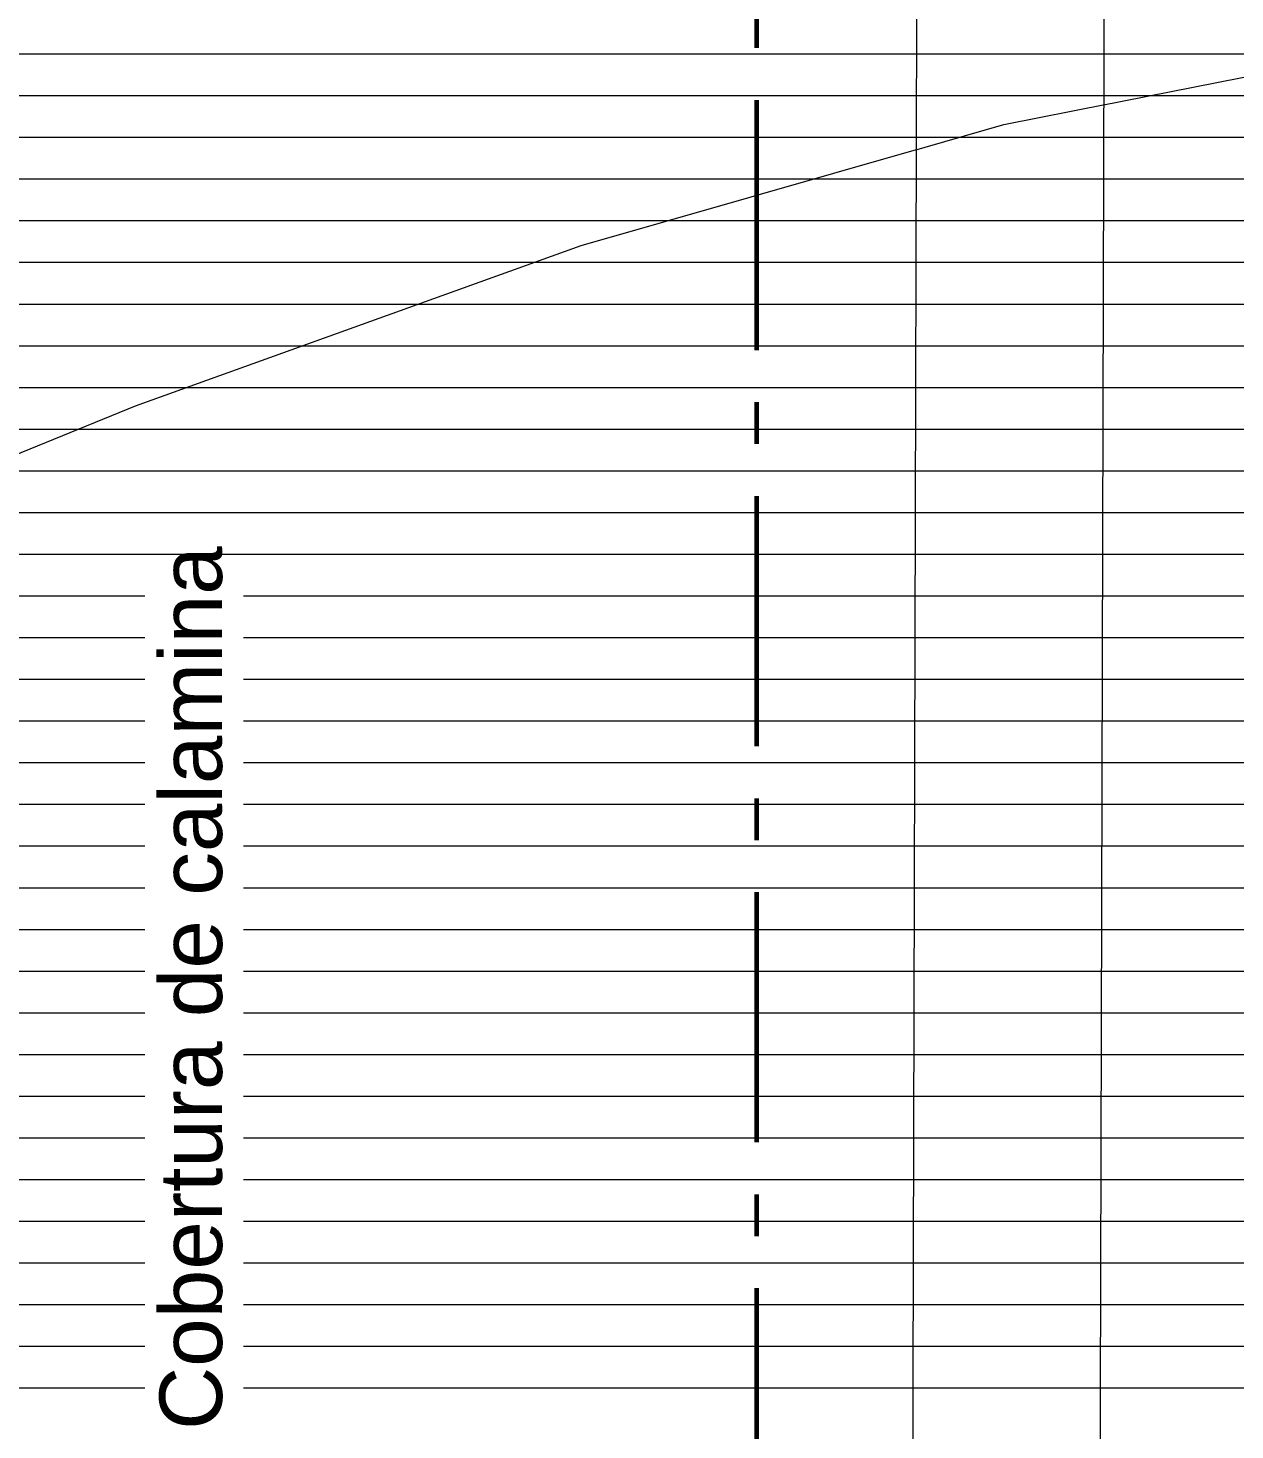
# Model space of a CAD drawing. Header units: metres. Extents: x 48 to 635, y -15 to 39.
# Drawn here: x 62.597 to 65.493, y 10.555 to 13.918 of the extents above; entities that cross this region are included whole.
import ezdxf

# ---------------------------------------------------------------- set-up
doc = ezdxf.new("R2010")
doc.units = ezdxf.units.M
doc.header["$MEASUREMENT"] = 0
doc.linetypes.add('Linea punta', pattern=[0.85, 0.6, -0.125, 0, -0.125])
doc.linetypes.add('Wipeout_Contour', pattern=[1, 0, -1])
for name, color, linetype in [('Annotation - Label', 7, 'Continuous'), ('Interior - Furniture', 7, 'Continuous'), ('Marker - Section', 7, 'Continuous'), ('Shell - Roof', 7, 'Continuous'), ('Structural - Bearing', 7, 'Continuous')]:
    doc.layers.add(name, color=color, linetype=linetype)
doc.styles.add('GENERATED_STYLE_1', font='')
doc.styles.get('GENERATED_STYLE_1').set_extended_font_data('Arial')

# ---------------------------------------------------------------- blocks, each defined once
blk = doc.blocks.new('*X19')
at = {"layer": 'Shell - Roof', "color": 23, "linetype": 'Continuous', "lineweight": 13, "true_color": 0xbf8080}
for p, q in [((62.7844, 13.8551), (62.5382, 13.8551)), ((62.7844, 13.8551), (62.5382, 13.8551)), ((63.0306, 13.8551), (62.7844, 13.8551)), ((63.0306, 13.8551), (62.7844, 13.8551)), ((63.2768, 13.8551), (63.0306, 13.8551)), ((63.2768, 13.8551), (63.0306, 13.8551)), ((63.523, 13.8551), (63.2768, 13.8551)), ((63.523, 13.8551), (63.2768, 13.8551)), ((63.7692, 13.8551), (63.523, 13.8551)), ((63.7692, 13.8551), (63.523, 13.8551)), ((64.0154, 13.8551), (63.7692, 13.8551)), ((64.0154, 13.8551), (63.7692, 13.8551)), ((64.2616, 13.8551), (64.0154, 13.8551)), ((64.2616, 13.8551), (64.0154, 13.8551)), ((64.5078, 13.8551), (64.2616, 13.8551)), ((64.5078, 13.8551), (64.2616, 13.8551)), ((64.754, 13.8551), (64.5078, 13.8551)), ((64.754, 13.8551), (64.5078, 13.8551)), ((65.0002, 13.8551), (64.754, 13.8551)), ((65.0002, 13.8551), (64.754, 13.8551)), ((65.2464, 13.8551), (65.0002, 13.8551)), ((65.2464, 13.8551), (65.0002, 13.8551)), ((65.4926, 13.8551), (65.2464, 13.8551)), ((65.4926, 13.8551), (65.2464, 13.8551)), ((65.7388, 13.8551), (65.4926, 13.8551)), ((65.7388, 13.8551), (65.4926, 13.8551)), ((62.7844, 13.7551), (62.5382, 13.7551)), ((62.7844, 13.7551), (62.5382, 13.7551)), ((63.0306, 13.7551), (62.7844, 13.7551)), ((63.0306, 13.7551), (62.7844, 13.7551)), ((63.2768, 13.7551), (63.0306, 13.7551)), ((63.2768, 13.7551), (63.0306, 13.7551)), ((63.523, 13.7551), (63.2768, 13.7551)), ((63.523, 13.7551), (63.2768, 13.7551)), ((63.7692, 13.7551), (63.523, 13.7551)), ((63.7692, 13.7551), (63.523, 13.7551)), ((64.0154, 13.7551), (63.7692, 13.7551)), ((64.0154, 13.7551), (63.7692, 13.7551)), ((64.2616, 13.7551), (64.0154, 13.7551)), ((64.2616, 13.7551), (64.0154, 13.7551)), ((64.5078, 13.7551), (64.2616, 13.7551)), ((64.5078, 13.7551), (64.2616, 13.7551)), ((64.754, 13.7551), (64.5078, 13.7551)), ((64.754, 13.7551), (64.5078, 13.7551)), ((65.0002, 13.7551), (64.754, 13.7551)), ((65.0002, 13.7551), (64.754, 13.7551)), ((65.2464, 13.7551), (65.0002, 13.7551)), ((65.2464, 13.7551), (65.0002, 13.7551)), ((65.4926, 13.7551), (65.2464, 13.7551)), ((65.4926, 13.7551), (65.2464, 13.7551)), ((65.7388, 13.7551), (65.4926, 13.7551)), ((65.7388, 13.7551), (65.4926, 13.7551)), ((62.7844, 13.6551), (62.5382, 13.6551)), ((62.7844, 13.6551), (62.5382, 13.6551)), ((63.0306, 13.6551), (62.7844, 13.6551)), ((63.0306, 13.6551), (62.7844, 13.6551)), ((63.2768, 13.6551), (63.0306, 13.6551)), ((63.2768, 13.6551), (63.0306, 13.6551)), ((63.523, 13.6551), (63.2768, 13.6551)), ((63.523, 13.6551), (63.2768, 13.6551)), ((63.7692, 13.6551), (63.523, 13.6551)), ((63.7692, 13.6551), (63.523, 13.6551)), ((64.0154, 13.6551), (63.7692, 13.6551)), ((64.0154, 13.6551), (63.7692, 13.6551)), ((64.2616, 13.6551), (64.0154, 13.6551)), ((64.2616, 13.6551), (64.0154, 13.6551)), ((64.5078, 13.6551), (64.2616, 13.6551)), ((64.5078, 13.6551), (64.2616, 13.6551)), ((64.754, 13.6551), (64.5078, 13.6551)), ((64.754, 13.6551), (64.5078, 13.6551)), ((65.0002, 13.6551), (64.754, 13.6551)), ((65.0002, 13.6551), (64.754, 13.6551)), ((65.2464, 13.6551), (65.0002, 13.6551)), ((65.2464, 13.6551), (65.0002, 13.6551)), ((65.4926, 13.6551), (65.2464, 13.6551)), ((65.4926, 13.6551), (65.2464, 13.6551)), ((65.7388, 13.6551), (65.4926, 13.6551)), ((65.7388, 13.6551), (65.4926, 13.6551)), ((62.7844, 13.5551), (62.5382, 13.5551)), ((62.7844, 13.5551), (62.5382, 13.5551)), ((63.0306, 13.5551), (62.7844, 13.5551)), ((63.0306, 13.5551), (62.7844, 13.5551)), ((63.2768, 13.5551), (63.0306, 13.5551)), ((63.2768, 13.5551), (63.0306, 13.5551)), ((63.523, 13.5551), (63.2768, 13.5551)), ((63.523, 13.5551), (63.2768, 13.5551)), ((63.7692, 13.5551), (63.523, 13.5551)), ((63.7692, 13.5551), (63.523, 13.5551)), ((64.0154, 13.5551), (63.7692, 13.5551)), ((64.0154, 13.5551), (63.7692, 13.5551)), ((64.2616, 13.5551), (64.0154, 13.5551)), ((64.2616, 13.5551), (64.0154, 13.5551)), ((64.5078, 13.5551), (64.2616, 13.5551)), ((64.5078, 13.5551), (64.2616, 13.5551)), ((64.754, 13.5551), (64.5078, 13.5551)), ((64.754, 13.5551), (64.5078, 13.5551)), ((65.0002, 13.5551), (64.754, 13.5551)), ((65.0002, 13.5551), (64.754, 13.5551)), ((65.2464, 13.5551), (65.0002, 13.5551)), ((65.2464, 13.5551), (65.0002, 13.5551)), ((65.4926, 13.5551), (65.2464, 13.5551)), ((65.4926, 13.5551), (65.2464, 13.5551)), ((65.7388, 13.5551), (65.4926, 13.5551)), ((65.7388, 13.5551), (65.4926, 13.5551)), ((62.7844, 13.4551), (62.5382, 13.4551)), ((62.7844, 13.4551), (62.5382, 13.4551)), ((63.0306, 13.4551), (62.7844, 13.4551)), ((63.0306, 13.4551), (62.7844, 13.4551)), ((63.2768, 13.4551), (63.0306, 13.4551)), ((63.2768, 13.4551), (63.0306, 13.4551)), ((63.523, 13.4551), (63.2768, 13.4551)), ((63.523, 13.4551), (63.2768, 13.4551)), ((63.7692, 13.4551), (63.523, 13.4551)), ((63.7692, 13.4551), (63.523, 13.4551)), ((64.0154, 13.4551), (63.7692, 13.4551)), ((64.0154, 13.4551), (63.7692, 13.4551)), ((64.2616, 13.4551), (64.0154, 13.4551)), ((64.2616, 13.4551), (64.0154, 13.4551)), ((64.5078, 13.4551), (64.2616, 13.4551)), ((64.5078, 13.4551), (64.2616, 13.4551)), ((64.754, 13.4551), (64.5078, 13.4551)), ((64.754, 13.4551), (64.5078, 13.4551)), ((65.0002, 13.4551), (64.754, 13.4551)), ((65.0002, 13.4551), (64.754, 13.4551)), ((65.2464, 13.4551), (65.0002, 13.4551)), ((65.2464, 13.4551), (65.0002, 13.4551)), ((65.4926, 13.4551), (65.2464, 13.4551)), ((65.4926, 13.4551), (65.2464, 13.4551)), ((65.7388, 13.4551), (65.4926, 13.4551)), ((65.7388, 13.4551), (65.4926, 13.4551)), ((62.7844, 13.3551), (62.5382, 13.3551)), ((62.7844, 13.3551), (62.5382, 13.3551)), ((63.0306, 13.3551), (62.7844, 13.3551)), ((63.0306, 13.3551), (62.7844, 13.3551)), ((63.2768, 13.3551), (63.0306, 13.3551)), ((63.2768, 13.3551), (63.0306, 13.3551)), ((63.523, 13.3551), (63.2768, 13.3551)), ((63.523, 13.3551), (63.2768, 13.3551)), ((63.7692, 13.3551), (63.523, 13.3551)), ((63.7692, 13.3551), (63.523, 13.3551)), ((64.0154, 13.3551), (63.7692, 13.3551)), ((64.0154, 13.3551), (63.7692, 13.3551)), ((64.2616, 13.3551), (64.0154, 13.3551)), ((64.2616, 13.3551), (64.0154, 13.3551)), ((64.5078, 13.3551), (64.2616, 13.3551)), ((64.5078, 13.3551), (64.2616, 13.3551)), ((64.754, 13.3551), (64.5078, 13.3551)), ((64.754, 13.3551), (64.5078, 13.3551)), ((65.0002, 13.3551), (64.754, 13.3551)), ((65.0002, 13.3551), (64.754, 13.3551)), ((65.2464, 13.3551), (65.0002, 13.3551)), ((65.2464, 13.3551), (65.0002, 13.3551)), ((65.4926, 13.3551), (65.2464, 13.3551)), ((65.4926, 13.3551), (65.2464, 13.3551)), ((65.7388, 13.3551), (65.4926, 13.3551)), ((65.7388, 13.3551), (65.4926, 13.3551)), ((62.7844, 13.2551), (62.5382, 13.2551)), ((62.7844, 13.2551), (62.5382, 13.2551)), ((63.0306, 13.2551), (62.7844, 13.2551)), ((63.0306, 13.2551), (62.7844, 13.2551)), ((63.2768, 13.2551), (63.0306, 13.2551)), ((63.2768, 13.2551), (63.0306, 13.2551)), ((63.523, 13.2551), (63.2768, 13.2551)), ((63.523, 13.2551), (63.2768, 13.2551)), ((63.7692, 13.2551), (63.523, 13.2551)), ((63.7692, 13.2551), (63.523, 13.2551)), ((64.0154, 13.2551), (63.7692, 13.2551)), ((64.0154, 13.2551), (63.7692, 13.2551)), ((64.2616, 13.2551), (64.0154, 13.2551)), ((64.2616, 13.2551), (64.0154, 13.2551)), ((64.5078, 13.2551), (64.2616, 13.2551)), ((64.5078, 13.2551), (64.2616, 13.2551)), ((64.754, 13.2551), (64.5078, 13.2551)), ((64.754, 13.2551), (64.5078, 13.2551)), ((65.0002, 13.2551), (64.754, 13.2551)), ((65.0002, 13.2551), (64.754, 13.2551)), ((65.2464, 13.2551), (65.0002, 13.2551)), ((65.2464, 13.2551), (65.0002, 13.2551)), ((65.4926, 13.2551), (65.2464, 13.2551)), ((65.4926, 13.2551), (65.2464, 13.2551)), ((65.7388, 13.2551), (65.4926, 13.2551)), ((65.7388, 13.2551), (65.4926, 13.2551)), ((62.7844, 13.1551), (62.5382, 13.1551)), ((62.7844, 13.1551), (62.5382, 13.1551)), ((63.0306, 13.1551), (62.7844, 13.1551)), ((63.0306, 13.1551), (62.7844, 13.1551)), ((63.2768, 13.1551), (63.0306, 13.1551)), ((63.2768, 13.1551), (63.0306, 13.1551)), ((63.523, 13.1551), (63.2768, 13.1551)), ((63.523, 13.1551), (63.2768, 13.1551)), ((63.7692, 13.1551), (63.523, 13.1551)), ((63.7692, 13.1551), (63.523, 13.1551)), ((64.0154, 13.1551), (63.7692, 13.1551)), ((64.0154, 13.1551), (63.7692, 13.1551)), ((64.2616, 13.1551), (64.0154, 13.1551)), ((64.2616, 13.1551), (64.0154, 13.1551)), ((64.5078, 13.1551), (64.2616, 13.1551)), ((64.5078, 13.1551), (64.2616, 13.1551)), ((64.754, 13.1551), (64.5078, 13.1551)), ((64.754, 13.1551), (64.5078, 13.1551)), ((65.0002, 13.1551), (64.754, 13.1551)), ((65.0002, 13.1551), (64.754, 13.1551)), ((65.2464, 13.1551), (65.0002, 13.1551)), ((65.2464, 13.1551), (65.0002, 13.1551)), ((65.4926, 13.1551), (65.2464, 13.1551)), ((65.4926, 13.1551), (65.2464, 13.1551)), ((65.7388, 13.1551), (65.4926, 13.1551)), ((65.7388, 13.1551), (65.4926, 13.1551)), ((62.7844, 13.0551), (62.5382, 13.0551)), ((62.7844, 13.0551), (62.5382, 13.0551)), ((63.0306, 13.0551), (62.7844, 13.0551)), ((63.0306, 13.0551), (62.7844, 13.0551)), ((63.2768, 13.0551), (63.0306, 13.0551)), ((63.2768, 13.0551), (63.0306, 13.0551)), ((63.523, 13.0551), (63.2768, 13.0551)), ((63.523, 13.0551), (63.2768, 13.0551)), ((63.7692, 13.0551), (63.523, 13.0551)), ((63.7692, 13.0551), (63.523, 13.0551)), ((64.0154, 13.0551), (63.7692, 13.0551)), ((64.0154, 13.0551), (63.7692, 13.0551)), ((64.2616, 13.0551), (64.0154, 13.0551)), ((64.2616, 13.0551), (64.0154, 13.0551)), ((64.5078, 13.0551), (64.2616, 13.0551)), ((64.5078, 13.0551), (64.2616, 13.0551)), ((64.754, 13.0551), (64.5078, 13.0551)), ((64.754, 13.0551), (64.5078, 13.0551)), ((65.0002, 13.0551), (64.754, 13.0551)), ((65.0002, 13.0551), (64.754, 13.0551)), ((65.2464, 13.0551), (65.0002, 13.0551)), ((65.2464, 13.0551), (65.0002, 13.0551)), ((65.4926, 13.0551), (65.2464, 13.0551)), ((65.4926, 13.0551), (65.2464, 13.0551)), ((65.7388, 13.0551), (65.4926, 13.0551)), ((65.7388, 13.0551), (65.4926, 13.0551)), ((62.7844, 12.9551), (62.5382, 12.9551)), ((62.7844, 12.9551), (62.5382, 12.9551)), ((63.0306, 12.9551), (62.7844, 12.9551)), ((63.0306, 12.9551), (62.7844, 12.9551)), ((63.2768, 12.9551), (63.0306, 12.9551)), ((63.2768, 12.9551), (63.0306, 12.9551)), ((63.523, 12.9551), (63.2768, 12.9551)), ((63.523, 12.9551), (63.2768, 12.9551)), ((63.7692, 12.9551), (63.523, 12.9551)), ((63.7692, 12.9551), (63.523, 12.9551)), ((64.0154, 12.9551), (63.7692, 12.9551)), ((64.0154, 12.9551), (63.7692, 12.9551)), ((64.2616, 12.9551), (64.0154, 12.9551)), ((64.2616, 12.9551), (64.0154, 12.9551)), ((64.5078, 12.9551), (64.2616, 12.9551)), ((64.5078, 12.9551), (64.2616, 12.9551)), ((64.754, 12.9551), (64.5078, 12.9551)), ((64.754, 12.9551), (64.5078, 12.9551)), ((65.0002, 12.9551), (64.754, 12.9551)), ((65.0002, 12.9551), (64.754, 12.9551)), ((65.2464, 12.9551), (65.0002, 12.9551)), ((65.2464, 12.9551), (65.0002, 12.9551)), ((65.4926, 12.9551), (65.2464, 12.9551)), ((65.4926, 12.9551), (65.2464, 12.9551)), ((65.7388, 12.9551), (65.4926, 12.9551)), ((65.7388, 12.9551), (65.4926, 12.9551)), ((62.7844, 12.8551), (62.5382, 12.8551)), ((62.7844, 12.8551), (62.5382, 12.8551)), ((63.0306, 12.8551), (62.7844, 12.8551)), ((63.0306, 12.8551), (62.7844, 12.8551)), ((63.2768, 12.8551), (63.0306, 12.8551)), ((63.2768, 12.8551), (63.0306, 12.8551)), ((63.523, 12.8551), (63.2768, 12.8551)), ((63.523, 12.8551), (63.2768, 12.8551)), ((63.7692, 12.8551), (63.523, 12.8551)), ((63.7692, 12.8551), (63.523, 12.8551)), ((64.0154, 12.8551), (63.7692, 12.8551)), ((64.0154, 12.8551), (63.7692, 12.8551)), ((64.2616, 12.8551), (64.0154, 12.8551)), ((64.2616, 12.8551), (64.0154, 12.8551)), ((64.5078, 12.8551), (64.2616, 12.8551)), ((64.5078, 12.8551), (64.2616, 12.8551)), ((64.754, 12.8551), (64.5078, 12.8551)), ((64.754, 12.8551), (64.5078, 12.8551)), ((65.0002, 12.8551), (64.754, 12.8551)), ((65.0002, 12.8551), (64.754, 12.8551)), ((65.2464, 12.8551), (65.0002, 12.8551)), ((65.2464, 12.8551), (65.0002, 12.8551)), ((65.4926, 12.8551), (65.2464, 12.8551)), ((65.4926, 12.8551), (65.2464, 12.8551)), ((65.7388, 12.8551), (65.4926, 12.8551)), ((65.7388, 12.8551), (65.4926, 12.8551)), ((62.7844, 12.7551), (62.5382, 12.7551)), ((62.7844, 12.7551), (62.5382, 12.7551)), ((63.0306, 12.7551), (62.7844, 12.7551)), ((63.0306, 12.7551), (62.7844, 12.7551)), ((63.2768, 12.7551), (63.0306, 12.7551)), ((63.2768, 12.7551), (63.0306, 12.7551)), ((63.523, 12.7551), (63.2768, 12.7551)), ((63.523, 12.7551), (63.2768, 12.7551)), ((63.7692, 12.7551), (63.523, 12.7551)), ((63.7692, 12.7551), (63.523, 12.7551)), ((64.0154, 12.7551), (63.7692, 12.7551)), ((64.0154, 12.7551), (63.7692, 12.7551)), ((64.2616, 12.7551), (64.0154, 12.7551)), ((64.2616, 12.7551), (64.0154, 12.7551)), ((64.5078, 12.7551), (64.2616, 12.7551)), ((64.5078, 12.7551), (64.2616, 12.7551)), ((64.754, 12.7551), (64.5078, 12.7551)), ((64.754, 12.7551), (64.5078, 12.7551)), ((65.0002, 12.7551), (64.754, 12.7551)), ((65.0002, 12.7551), (64.754, 12.7551)), ((65.2464, 12.7551), (65.0002, 12.7551)), ((65.2464, 12.7551), (65.0002, 12.7551)), ((65.4926, 12.7551), (65.2464, 12.7551)), ((65.4926, 12.7551), (65.2464, 12.7551)), ((65.7388, 12.7551), (65.4926, 12.7551)), ((65.7388, 12.7551), (65.4926, 12.7551)), ((62.7844, 12.6551), (62.5382, 12.6551)), ((62.7844, 12.6551), (62.5382, 12.6551)), ((63.0306, 12.6551), (62.7844, 12.6551)), ((63.0306, 12.6551), (62.7844, 12.6551)), ((63.2768, 12.6551), (63.0306, 12.6551)), ((63.2768, 12.6551), (63.0306, 12.6551)), ((63.523, 12.6551), (63.2768, 12.6551)), ((63.523, 12.6551), (63.2768, 12.6551)), ((63.7692, 12.6551), (63.523, 12.6551)), ((63.7692, 12.6551), (63.523, 12.6551)), ((64.0154, 12.6551), (63.7692, 12.6551)), ((64.0154, 12.6551), (63.7692, 12.6551)), ((64.2616, 12.6551), (64.0154, 12.6551)), ((64.2616, 12.6551), (64.0154, 12.6551)), ((64.5078, 12.6551), (64.2616, 12.6551)), ((64.5078, 12.6551), (64.2616, 12.6551)), ((64.754, 12.6551), (64.5078, 12.6551)), ((64.754, 12.6551), (64.5078, 12.6551)), ((65.0002, 12.6551), (64.754, 12.6551)), ((65.0002, 12.6551), (64.754, 12.6551)), ((65.2464, 12.6551), (65.0002, 12.6551)), ((65.2464, 12.6551), (65.0002, 12.6551)), ((65.4926, 12.6551), (65.2464, 12.6551)), ((65.4926, 12.6551), (65.2464, 12.6551)), ((65.7388, 12.6551), (65.4926, 12.6551)), ((65.7388, 12.6551), (65.4926, 12.6551)), ((62.7844, 12.5551), (62.5382, 12.5551)), ((62.7844, 12.5551), (62.5382, 12.5551)), ((63.0306, 12.5551), (62.7844, 12.5551)), ((63.0306, 12.5551), (62.7844, 12.5551)), ((63.2768, 12.5551), (63.0306, 12.5551)), ((63.2768, 12.5551), (63.0306, 12.5551)), ((63.523, 12.5551), (63.2768, 12.5551)), ((63.523, 12.5551), (63.2768, 12.5551)), ((63.7692, 12.5551), (63.523, 12.5551)), ((63.7692, 12.5551), (63.523, 12.5551)), ((64.0154, 12.5551), (63.7692, 12.5551)), ((64.0154, 12.5551), (63.7692, 12.5551)), ((64.2616, 12.5551), (64.0154, 12.5551)), ((64.2616, 12.5551), (64.0154, 12.5551)), ((64.5078, 12.5551), (64.2616, 12.5551)), ((64.5078, 12.5551), (64.2616, 12.5551)), ((64.754, 12.5551), (64.5078, 12.5551)), ((64.754, 12.5551), (64.5078, 12.5551)), ((65.0002, 12.5551), (64.754, 12.5551)), ((65.0002, 12.5551), (64.754, 12.5551)), ((65.2464, 12.5551), (65.0002, 12.5551)), ((65.2464, 12.5551), (65.0002, 12.5551)), ((65.4926, 12.5551), (65.2464, 12.5551)), ((65.4926, 12.5551), (65.2464, 12.5551)), ((65.7388, 12.5551), (65.4926, 12.5551)), ((65.7388, 12.5551), (65.4926, 12.5551)), ((62.7844, 12.4551), (62.5382, 12.4551)), ((62.7844, 12.4551), (62.5382, 12.4551)), ((63.0306, 12.4551), (62.7844, 12.4551)), ((63.0306, 12.4551), (62.7844, 12.4551)), ((63.2768, 12.4551), (63.0306, 12.4551)), ((63.2768, 12.4551), (63.0306, 12.4551)), ((63.523, 12.4551), (63.2768, 12.4551)), ((63.523, 12.4551), (63.2768, 12.4551)), ((63.7692, 12.4551), (63.523, 12.4551)), ((63.7692, 12.4551), (63.523, 12.4551)), ((64.0154, 12.4551), (63.7692, 12.4551)), ((64.0154, 12.4551), (63.7692, 12.4551)), ((64.2616, 12.4551), (64.0154, 12.4551)), ((64.2616, 12.4551), (64.0154, 12.4551)), ((64.5078, 12.4551), (64.2616, 12.4551)), ((64.5078, 12.4551), (64.2616, 12.4551)), ((64.754, 12.4551), (64.5078, 12.4551)), ((64.754, 12.4551), (64.5078, 12.4551)), ((65.0002, 12.4551), (64.754, 12.4551)), ((65.0002, 12.4551), (64.754, 12.4551)), ((65.2464, 12.4551), (65.0002, 12.4551)), ((65.2464, 12.4551), (65.0002, 12.4551)), ((65.4926, 12.4551), (65.2464, 12.4551)), ((65.4926, 12.4551), (65.2464, 12.4551)), ((65.7388, 12.4551), (65.4926, 12.4551)), ((65.7388, 12.4551), (65.4926, 12.4551)), ((62.7844, 12.3551), (62.5382, 12.3551)), ((62.7844, 12.3551), (62.5382, 12.3551)), ((63.0306, 12.3551), (62.7844, 12.3551)), ((63.0306, 12.3551), (62.7844, 12.3551)), ((63.2768, 12.3551), (63.0306, 12.3551)), ((63.2768, 12.3551), (63.0306, 12.3551)), ((63.523, 12.3551), (63.2768, 12.3551)), ((63.523, 12.3551), (63.2768, 12.3551)), ((63.7692, 12.3551), (63.523, 12.3551)), ((63.7692, 12.3551), (63.523, 12.3551)), ((64.0154, 12.3551), (63.7692, 12.3551)), ((64.0154, 12.3551), (63.7692, 12.3551)), ((64.2616, 12.3551), (64.0154, 12.3551)), ((64.2616, 12.3551), (64.0154, 12.3551)), ((64.5078, 12.3551), (64.2616, 12.3551)), ((64.5078, 12.3551), (64.2616, 12.3551)), ((64.754, 12.3551), (64.5078, 12.3551)), ((64.754, 12.3551), (64.5078, 12.3551)), ((65.0002, 12.3551), (64.754, 12.3551)), ((65.0002, 12.3551), (64.754, 12.3551)), ((65.2464, 12.3551), (65.0002, 12.3551)), ((65.2464, 12.3551), (65.0002, 12.3551)), ((65.4926, 12.3551), (65.2464, 12.3551)), ((65.4926, 12.3551), (65.2464, 12.3551)), ((65.7388, 12.3551), (65.4926, 12.3551)), ((65.7388, 12.3551), (65.4926, 12.3551)), ((62.7844, 12.2551), (62.5382, 12.2551)), ((62.7844, 12.2551), (62.5382, 12.2551)), ((63.0306, 12.2551), (62.7844, 12.2551)), ((63.0306, 12.2551), (62.7844, 12.2551)), ((63.2768, 12.2551), (63.0306, 12.2551)), ((63.2768, 12.2551), (63.0306, 12.2551)), ((63.523, 12.2551), (63.2768, 12.2551)), ((63.523, 12.2551), (63.2768, 12.2551)), ((63.7692, 12.2551), (63.523, 12.2551)), ((63.7692, 12.2551), (63.523, 12.2551)), ((64.0154, 12.2551), (63.7692, 12.2551)), ((64.0154, 12.2551), (63.7692, 12.2551)), ((64.2616, 12.2551), (64.0154, 12.2551)), ((64.2616, 12.2551), (64.0154, 12.2551)), ((64.5078, 12.2551), (64.2616, 12.2551)), ((64.5078, 12.2551), (64.2616, 12.2551)), ((64.754, 12.2551), (64.5078, 12.2551)), ((64.754, 12.2551), (64.5078, 12.2551)), ((65.0002, 12.2551), (64.754, 12.2551)), ((65.0002, 12.2551), (64.754, 12.2551)), ((65.2464, 12.2551), (65.0002, 12.2551)), ((65.2464, 12.2551), (65.0002, 12.2551)), ((65.4926, 12.2551), (65.2464, 12.2551)), ((65.4926, 12.2551), (65.2464, 12.2551)), ((65.7388, 12.2551), (65.4926, 12.2551)), ((65.7388, 12.2551), (65.4926, 12.2551)), ((62.7844, 12.1551), (62.5382, 12.1551)), ((62.7844, 12.1551), (62.5382, 12.1551)), ((63.0306, 12.1551), (62.7844, 12.1551)), ((63.0306, 12.1551), (62.7844, 12.1551)), ((63.2768, 12.1551), (63.0306, 12.1551)), ((63.2768, 12.1551), (63.0306, 12.1551)), ((63.523, 12.1551), (63.2768, 12.1551)), ((63.523, 12.1551), (63.2768, 12.1551)), ((63.7692, 12.1551), (63.523, 12.1551)), ((63.7692, 12.1551), (63.523, 12.1551)), ((64.0154, 12.1551), (63.7692, 12.1551)), ((64.0154, 12.1551), (63.7692, 12.1551)), ((64.2616, 12.1551), (64.0154, 12.1551)), ((64.2616, 12.1551), (64.0154, 12.1551)), ((64.5078, 12.1551), (64.2616, 12.1551)), ((64.5078, 12.1551), (64.2616, 12.1551)), ((64.754, 12.1551), (64.5078, 12.1551)), ((64.754, 12.1551), (64.5078, 12.1551)), ((65.0002, 12.1551), (64.754, 12.1551)), ((65.0002, 12.1551), (64.754, 12.1551)), ((65.2464, 12.1551), (65.0002, 12.1551)), ((65.2464, 12.1551), (65.0002, 12.1551)), ((65.4926, 12.1551), (65.2464, 12.1551)), ((65.4926, 12.1551), (65.2464, 12.1551)), ((65.7388, 12.1551), (65.4926, 12.1551)), ((65.7388, 12.1551), (65.4926, 12.1551)), ((62.7844, 12.0551), (62.5382, 12.0551)), ((62.7844, 12.0551), (62.5382, 12.0551)), ((63.0306, 12.0551), (62.7844, 12.0551)), ((63.0306, 12.0551), (62.7844, 12.0551)), ((63.2768, 12.0551), (63.0306, 12.0551)), ((63.2768, 12.0551), (63.0306, 12.0551)), ((63.523, 12.0551), (63.2768, 12.0551)), ((63.523, 12.0551), (63.2768, 12.0551)), ((63.7692, 12.0551), (63.523, 12.0551)), ((63.7692, 12.0551), (63.523, 12.0551)), ((64.0154, 12.0551), (63.7692, 12.0551)), ((64.0154, 12.0551), (63.7692, 12.0551)), ((64.2616, 12.0551), (64.0154, 12.0551)), ((64.2616, 12.0551), (64.0154, 12.0551)), ((64.5078, 12.0551), (64.2616, 12.0551)), ((64.5078, 12.0551), (64.2616, 12.0551)), ((64.754, 12.0551), (64.5078, 12.0551)), ((64.754, 12.0551), (64.5078, 12.0551)), ((65.0002, 12.0551), (64.754, 12.0551)), ((65.0002, 12.0551), (64.754, 12.0551)), ((65.2464, 12.0551), (65.0002, 12.0551)), ((65.2464, 12.0551), (65.0002, 12.0551)), ((65.4926, 12.0551), (65.2464, 12.0551)), ((65.4926, 12.0551), (65.2464, 12.0551)), ((65.7388, 12.0551), (65.4926, 12.0551)), ((65.7388, 12.0551), (65.4926, 12.0551)), ((62.7844, 11.9551), (62.5382, 11.9551)), ((62.7844, 11.9551), (62.5382, 11.9551)), ((63.0306, 11.9551), (62.7844, 11.9551)), ((63.0306, 11.9551), (62.7844, 11.9551)), ((63.2768, 11.9551), (63.0306, 11.9551)), ((63.2768, 11.9551), (63.0306, 11.9551)), ((63.523, 11.9551), (63.2768, 11.9551)), ((63.523, 11.9551), (63.2768, 11.9551)), ((63.7692, 11.9551), (63.523, 11.9551)), ((63.7692, 11.9551), (63.523, 11.9551)), ((64.0154, 11.9551), (63.7692, 11.9551)), ((64.0154, 11.9551), (63.7692, 11.9551)), ((64.2616, 11.9551), (64.0154, 11.9551)), ((64.2616, 11.9551), (64.0154, 11.9551)), ((64.5078, 11.9551), (64.2616, 11.9551)), ((64.5078, 11.9551), (64.2616, 11.9551)), ((64.754, 11.9551), (64.5078, 11.9551)), ((64.754, 11.9551), (64.5078, 11.9551)), ((65.0002, 11.9551), (64.754, 11.9551)), ((65.0002, 11.9551), (64.754, 11.9551)), ((65.2464, 11.9551), (65.0002, 11.9551)), ((65.2464, 11.9551), (65.0002, 11.9551)), ((65.4926, 11.9551), (65.2464, 11.9551)), ((65.4926, 11.9551), (65.2464, 11.9551)), ((65.7388, 11.9551), (65.4926, 11.9551)), ((65.7388, 11.9551), (65.4926, 11.9551)), ((62.7844, 11.8551), (62.5382, 11.8551)), ((62.7844, 11.8551), (62.5382, 11.8551)), ((63.0306, 11.8551), (62.7844, 11.8551)), ((63.0306, 11.8551), (62.7844, 11.8551)), ((63.2768, 11.8551), (63.0306, 11.8551)), ((63.2768, 11.8551), (63.0306, 11.8551)), ((63.523, 11.8551), (63.2768, 11.8551)), ((63.523, 11.8551), (63.2768, 11.8551)), ((63.7692, 11.8551), (63.523, 11.8551)), ((63.7692, 11.8551), (63.523, 11.8551)), ((64.0154, 11.8551), (63.7692, 11.8551)), ((64.0154, 11.8551), (63.7692, 11.8551)), ((64.2616, 11.8551), (64.0154, 11.8551)), ((64.2616, 11.8551), (64.0154, 11.8551)), ((64.5078, 11.8551), (64.2616, 11.8551)), ((64.5078, 11.8551), (64.2616, 11.8551)), ((64.754, 11.8551), (64.5078, 11.8551)), ((64.754, 11.8551), (64.5078, 11.8551)), ((65.0002, 11.8551), (64.754, 11.8551)), ((65.0002, 11.8551), (64.754, 11.8551)), ((65.2464, 11.8551), (65.0002, 11.8551)), ((65.2464, 11.8551), (65.0002, 11.8551)), ((65.4926, 11.8551), (65.2464, 11.8551)), ((65.4926, 11.8551), (65.2464, 11.8551)), ((65.7388, 11.8551), (65.4926, 11.8551)), ((65.7388, 11.8551), (65.4926, 11.8551)), ((62.7844, 11.7551), (62.5382, 11.7551)), ((62.7844, 11.7551), (62.5382, 11.7551)), ((63.0306, 11.7551), (62.7844, 11.7551)), ((63.0306, 11.7551), (62.7844, 11.7551)), ((63.2768, 11.7551), (63.0306, 11.7551)), ((63.2768, 11.7551), (63.0306, 11.7551)), ((63.523, 11.7551), (63.2768, 11.7551)), ((63.523, 11.7551), (63.2768, 11.7551)), ((63.7692, 11.7551), (63.523, 11.7551)), ((63.7692, 11.7551), (63.523, 11.7551)), ((64.0154, 11.7551), (63.7692, 11.7551)), ((64.0154, 11.7551), (63.7692, 11.7551)), ((64.2616, 11.7551), (64.0154, 11.7551)), ((64.2616, 11.7551), (64.0154, 11.7551)), ((64.5078, 11.7551), (64.2616, 11.7551)), ((64.5078, 11.7551), (64.2616, 11.7551)), ((64.754, 11.7551), (64.5078, 11.7551)), ((64.754, 11.7551), (64.5078, 11.7551)), ((65.0002, 11.7551), (64.754, 11.7551)), ((65.0002, 11.7551), (64.754, 11.7551)), ((65.2464, 11.7551), (65.0002, 11.7551)), ((65.2464, 11.7551), (65.0002, 11.7551)), ((65.4926, 11.7551), (65.2464, 11.7551)), ((65.4926, 11.7551), (65.2464, 11.7551)), ((65.7388, 11.7551), (65.4926, 11.7551)), ((65.7388, 11.7551), (65.4926, 11.7551)), ((62.7844, 11.6551), (62.5382, 11.6551)), ((62.7844, 11.6551), (62.5382, 11.6551)), ((63.0306, 11.6551), (62.7844, 11.6551)), ((63.0306, 11.6551), (62.7844, 11.6551)), ((63.2768, 11.6551), (63.0306, 11.6551)), ((63.2768, 11.6551), (63.0306, 11.6551)), ((63.523, 11.6551), (63.2768, 11.6551)), ((63.523, 11.6551), (63.2768, 11.6551)), ((63.7692, 11.6551), (63.523, 11.6551)), ((63.7692, 11.6551), (63.523, 11.6551)), ((64.0154, 11.6551), (63.7692, 11.6551)), ((64.0154, 11.6551), (63.7692, 11.6551)), ((64.2616, 11.6551), (64.0154, 11.6551)), ((64.2616, 11.6551), (64.0154, 11.6551)), ((64.5078, 11.6551), (64.2616, 11.6551)), ((64.5078, 11.6551), (64.2616, 11.6551)), ((64.754, 11.6551), (64.5078, 11.6551)), ((64.754, 11.6551), (64.5078, 11.6551)), ((65.0002, 11.6551), (64.754, 11.6551)), ((65.0002, 11.6551), (64.754, 11.6551)), ((65.2464, 11.6551), (65.0002, 11.6551)), ((65.2464, 11.6551), (65.0002, 11.6551)), ((65.4926, 11.6551), (65.2464, 11.6551)), ((65.4926, 11.6551), (65.2464, 11.6551)), ((65.7388, 11.6551), (65.4926, 11.6551)), ((65.7388, 11.6551), (65.4926, 11.6551)), ((62.7844, 11.5551), (62.5382, 11.5551)), ((62.7844, 11.5551), (62.5382, 11.5551)), ((63.0306, 11.5551), (62.7844, 11.5551)), ((63.0306, 11.5551), (62.7844, 11.5551)), ((63.2768, 11.5551), (63.0306, 11.5551)), ((63.2768, 11.5551), (63.0306, 11.5551)), ((63.523, 11.5551), (63.2768, 11.5551)), ((63.523, 11.5551), (63.2768, 11.5551)), ((63.7692, 11.5551), (63.523, 11.5551)), ((63.7692, 11.5551), (63.523, 11.5551)), ((64.0154, 11.5551), (63.7692, 11.5551)), ((64.0154, 11.5551), (63.7692, 11.5551)), ((64.2616, 11.5551), (64.0154, 11.5551)), ((64.2616, 11.5551), (64.0154, 11.5551)), ((64.5078, 11.5551), (64.2616, 11.5551)), ((64.5078, 11.5551), (64.2616, 11.5551)), ((64.754, 11.5551), (64.5078, 11.5551)), ((64.754, 11.5551), (64.5078, 11.5551)), ((65.0002, 11.5551), (64.754, 11.5551)), ((65.0002, 11.5551), (64.754, 11.5551)), ((65.2464, 11.5551), (65.0002, 11.5551)), ((65.2464, 11.5551), (65.0002, 11.5551)), ((65.4926, 11.5551), (65.2464, 11.5551)), ((65.4926, 11.5551), (65.2464, 11.5551)), ((65.7388, 11.5551), (65.4926, 11.5551)), ((65.7388, 11.5551), (65.4926, 11.5551)), ((62.7844, 11.4551), (62.5382, 11.4551)), ((62.7844, 11.4551), (62.5382, 11.4551)), ((63.0306, 11.4551), (62.7844, 11.4551)), ((63.0306, 11.4551), (62.7844, 11.4551)), ((63.2768, 11.4551), (63.0306, 11.4551)), ((63.2768, 11.4551), (63.0306, 11.4551)), ((63.523, 11.4551), (63.2768, 11.4551)), ((63.523, 11.4551), (63.2768, 11.4551)), ((63.7692, 11.4551), (63.523, 11.4551)), ((63.7692, 11.4551), (63.523, 11.4551)), ((64.0154, 11.4551), (63.7692, 11.4551)), ((64.0154, 11.4551), (63.7692, 11.4551)), ((64.2616, 11.4551), (64.0154, 11.4551)), ((64.2616, 11.4551), (64.0154, 11.4551)), ((64.5078, 11.4551), (64.2616, 11.4551)), ((64.5078, 11.4551), (64.2616, 11.4551)), ((64.754, 11.4551), (64.5078, 11.4551)), ((64.754, 11.4551), (64.5078, 11.4551)), ((65.0002, 11.4551), (64.754, 11.4551)), ((65.0002, 11.4551), (64.754, 11.4551)), ((65.2464, 11.4551), (65.0002, 11.4551)), ((65.2464, 11.4551), (65.0002, 11.4551)), ((65.4926, 11.4551), (65.2464, 11.4551)), ((65.4926, 11.4551), (65.2464, 11.4551)), ((65.7388, 11.4551), (65.4926, 11.4551)), ((65.7388, 11.4551), (65.4926, 11.4551)), ((62.7844, 11.3551), (62.5382, 11.3551)), ((62.7844, 11.3551), (62.5382, 11.3551)), ((63.0306, 11.3551), (62.7844, 11.3551)), ((63.0306, 11.3551), (62.7844, 11.3551)), ((63.2768, 11.3551), (63.0306, 11.3551)), ((63.2768, 11.3551), (63.0306, 11.3551)), ((63.523, 11.3551), (63.2768, 11.3551)), ((63.523, 11.3551), (63.2768, 11.3551)), ((63.7692, 11.3551), (63.523, 11.3551)), ((63.7692, 11.3551), (63.523, 11.3551)), ((64.0154, 11.3551), (63.7692, 11.3551)), ((64.0154, 11.3551), (63.7692, 11.3551)), ((64.2616, 11.3551), (64.0154, 11.3551)), ((64.2616, 11.3551), (64.0154, 11.3551)), ((64.5078, 11.3551), (64.2616, 11.3551)), ((64.5078, 11.3551), (64.2616, 11.3551)), ((64.754, 11.3551), (64.5078, 11.3551)), ((64.754, 11.3551), (64.5078, 11.3551)), ((65.0002, 11.3551), (64.754, 11.3551)), ((65.0002, 11.3551), (64.754, 11.3551)), ((65.2464, 11.3551), (65.0002, 11.3551)), ((65.2464, 11.3551), (65.0002, 11.3551)), ((65.4926, 11.3551), (65.2464, 11.3551)), ((65.4926, 11.3551), (65.2464, 11.3551)), ((65.7388, 11.3551), (65.4926, 11.3551)), ((65.7388, 11.3551), (65.4926, 11.3551)), ((62.7844, 11.2551), (62.5382, 11.2551)), ((62.7844, 11.2551), (62.5382, 11.2551)), ((63.0306, 11.2551), (62.7844, 11.2551)), ((63.0306, 11.2551), (62.7844, 11.2551)), ((63.2768, 11.2551), (63.0306, 11.2551)), ((63.2768, 11.2551), (63.0306, 11.2551)), ((63.523, 11.2551), (63.2768, 11.2551)), ((63.523, 11.2551), (63.2768, 11.2551)), ((63.7692, 11.2551), (63.523, 11.2551)), ((63.7692, 11.2551), (63.523, 11.2551)), ((64.0154, 11.2551), (63.7692, 11.2551)), ((64.0154, 11.2551), (63.7692, 11.2551)), ((64.2616, 11.2551), (64.0154, 11.2551)), ((64.2616, 11.2551), (64.0154, 11.2551)), ((64.5078, 11.2551), (64.2616, 11.2551)), ((64.5078, 11.2551), (64.2616, 11.2551)), ((64.754, 11.2551), (64.5078, 11.2551)), ((64.754, 11.2551), (64.5078, 11.2551)), ((65.0002, 11.2551), (64.754, 11.2551)), ((65.0002, 11.2551), (64.754, 11.2551)), ((65.2464, 11.2551), (65.0002, 11.2551)), ((65.2464, 11.2551), (65.0002, 11.2551)), ((65.4926, 11.2551), (65.2464, 11.2551)), ((65.4926, 11.2551), (65.2464, 11.2551)), ((65.7388, 11.2551), (65.4926, 11.2551)), ((65.7388, 11.2551), (65.4926, 11.2551)), ((62.7844, 11.1551), (62.5382, 11.1551)), ((62.7844, 11.1551), (62.5382, 11.1551)), ((63.0306, 11.1551), (62.7844, 11.1551)), ((63.0306, 11.1551), (62.7844, 11.1551)), ((63.2768, 11.1551), (63.0306, 11.1551)), ((63.2768, 11.1551), (63.0306, 11.1551)), ((63.523, 11.1551), (63.2768, 11.1551)), ((63.523, 11.1551), (63.2768, 11.1551)), ((63.7692, 11.1551), (63.523, 11.1551)), ((63.7692, 11.1551), (63.523, 11.1551)), ((64.0154, 11.1551), (63.7692, 11.1551)), ((64.0154, 11.1551), (63.7692, 11.1551)), ((64.2616, 11.1551), (64.0154, 11.1551)), ((64.2616, 11.1551), (64.0154, 11.1551)), ((64.5078, 11.1551), (64.2616, 11.1551)), ((64.5078, 11.1551), (64.2616, 11.1551)), ((64.754, 11.1551), (64.5078, 11.1551)), ((64.754, 11.1551), (64.5078, 11.1551)), ((65.0002, 11.1551), (64.754, 11.1551)), ((65.0002, 11.1551), (64.754, 11.1551)), ((65.2464, 11.1551), (65.0002, 11.1551)), ((65.2464, 11.1551), (65.0002, 11.1551)), ((65.4926, 11.1551), (65.2464, 11.1551)), ((65.4926, 11.1551), (65.2464, 11.1551)), ((65.7388, 11.1551), (65.4926, 11.1551)), ((65.7388, 11.1551), (65.4926, 11.1551)), ((62.7844, 11.0551), (62.5382, 11.0551)), ((62.7844, 11.0551), (62.5382, 11.0551)), ((63.0306, 11.0551), (62.7844, 11.0551)), ((63.0306, 11.0551), (62.7844, 11.0551)), ((63.2768, 11.0551), (63.0306, 11.0551)), ((63.2768, 11.0551), (63.0306, 11.0551)), ((63.523, 11.0551), (63.2768, 11.0551)), ((63.523, 11.0551), (63.2768, 11.0551)), ((63.7692, 11.0551), (63.523, 11.0551)), ((63.7692, 11.0551), (63.523, 11.0551)), ((64.0154, 11.0551), (63.7692, 11.0551)), ((64.0154, 11.0551), (63.7692, 11.0551)), ((64.2616, 11.0551), (64.0154, 11.0551)), ((64.2616, 11.0551), (64.0154, 11.0551)), ((64.5078, 11.0551), (64.2616, 11.0551)), ((64.5078, 11.0551), (64.2616, 11.0551)), ((64.754, 11.0551), (64.5078, 11.0551)), ((64.754, 11.0551), (64.5078, 11.0551)), ((65.0002, 11.0551), (64.754, 11.0551)), ((65.0002, 11.0551), (64.754, 11.0551)), ((65.2464, 11.0551), (65.0002, 11.0551)), ((65.2464, 11.0551), (65.0002, 11.0551)), ((65.4926, 11.0551), (65.2464, 11.0551)), ((65.4926, 11.0551), (65.2464, 11.0551)), ((65.7388, 11.0551), (65.4926, 11.0551)), ((65.7388, 11.0551), (65.4926, 11.0551)), ((62.7844, 10.9551), (62.5382, 10.9551)), ((62.7844, 10.9551), (62.5382, 10.9551)), ((63.0306, 10.9551), (62.7844, 10.9551)), ((63.0306, 10.9551), (62.7844, 10.9551)), ((63.2768, 10.9551), (63.0306, 10.9551)), ((63.2768, 10.9551), (63.0306, 10.9551)), ((63.523, 10.9551), (63.2768, 10.9551)), ((63.523, 10.9551), (63.2768, 10.9551)), ((63.7692, 10.9551), (63.523, 10.9551)), ((63.7692, 10.9551), (63.523, 10.9551)), ((64.0154, 10.9551), (63.7692, 10.9551)), ((64.0154, 10.9551), (63.7692, 10.9551)), ((64.2616, 10.9551), (64.0154, 10.9551)), ((64.2616, 10.9551), (64.0154, 10.9551)), ((64.5078, 10.9551), (64.2616, 10.9551)), ((64.5078, 10.9551), (64.2616, 10.9551)), ((64.754, 10.9551), (64.5078, 10.9551)), ((64.754, 10.9551), (64.5078, 10.9551)), ((65.0002, 10.9551), (64.754, 10.9551)), ((65.0002, 10.9551), (64.754, 10.9551)), ((65.2464, 10.9551), (65.0002, 10.9551)), ((65.2464, 10.9551), (65.0002, 10.9551)), ((65.4926, 10.9551), (65.2464, 10.9551)), ((65.4926, 10.9551), (65.2464, 10.9551)), ((65.7388, 10.9551), (65.4926, 10.9551)), ((65.7388, 10.9551), (65.4926, 10.9551)), ((62.7844, 10.8551), (62.5382, 10.8551)), ((62.7844, 10.8551), (62.5382, 10.8551)), ((63.0306, 10.8551), (62.7844, 10.8551)), ((63.0306, 10.8551), (62.7844, 10.8551)), ((63.2768, 10.8551), (63.0306, 10.8551)), ((63.2768, 10.8551), (63.0306, 10.8551)), ((63.523, 10.8551), (63.2768, 10.8551)), ((63.523, 10.8551), (63.2768, 10.8551)), ((63.7692, 10.8551), (63.523, 10.8551)), ((63.7692, 10.8551), (63.523, 10.8551)), ((64.0154, 10.8551), (63.7692, 10.8551)), ((64.0154, 10.8551), (63.7692, 10.8551)), ((64.2616, 10.8551), (64.0154, 10.8551)), ((64.2616, 10.8551), (64.0154, 10.8551)), ((64.5078, 10.8551), (64.2616, 10.8551)), ((64.5078, 10.8551), (64.2616, 10.8551)), ((64.754, 10.8551), (64.5078, 10.8551)), ((64.754, 10.8551), (64.5078, 10.8551)), ((65.0002, 10.8551), (64.754, 10.8551)), ((65.0002, 10.8551), (64.754, 10.8551)), ((65.2464, 10.8551), (65.0002, 10.8551)), ((65.2464, 10.8551), (65.0002, 10.8551)), ((65.4926, 10.8551), (65.2464, 10.8551)), ((65.4926, 10.8551), (65.2464, 10.8551)), ((65.7388, 10.8551), (65.4926, 10.8551)), ((65.7388, 10.8551), (65.4926, 10.8551)), ((62.7844, 10.7551), (62.5382, 10.7551)), ((62.7844, 10.7551), (62.5382, 10.7551)), ((63.0306, 10.7551), (62.7844, 10.7551)), ((63.0306, 10.7551), (62.7844, 10.7551)), ((63.2768, 10.7551), (63.0306, 10.7551)), ((63.2768, 10.7551), (63.0306, 10.7551)), ((63.523, 10.7551), (63.2768, 10.7551)), ((63.523, 10.7551), (63.2768, 10.7551)), ((63.7692, 10.7551), (63.523, 10.7551)), ((63.7692, 10.7551), (63.523, 10.7551)), ((64.0154, 10.7551), (63.7692, 10.7551)), ((64.0154, 10.7551), (63.7692, 10.7551)), ((64.2616, 10.7551), (64.0154, 10.7551)), ((64.2616, 10.7551), (64.0154, 10.7551)), ((64.5078, 10.7551), (64.2616, 10.7551)), ((64.5078, 10.7551), (64.2616, 10.7551)), ((64.754, 10.7551), (64.5078, 10.7551)), ((64.754, 10.7551), (64.5078, 10.7551)), ((65.0002, 10.7551), (64.754, 10.7551)), ((65.0002, 10.7551), (64.754, 10.7551)), ((65.2464, 10.7551), (65.0002, 10.7551)), ((65.2464, 10.7551), (65.0002, 10.7551)), ((65.4926, 10.7551), (65.2464, 10.7551)), ((65.4926, 10.7551), (65.2464, 10.7551)), ((65.7388, 10.7551), (65.4926, 10.7551)), ((65.7388, 10.7551), (65.4926, 10.7551)), ((62.7844, 10.6551), (62.5382, 10.6551)), ((62.7844, 10.6551), (62.5382, 10.6551)), ((63.0306, 10.6551), (62.7844, 10.6551)), ((63.0306, 10.6551), (62.7844, 10.6551)), ((63.2768, 10.6551), (63.0306, 10.6551)), ((63.2768, 10.6551), (63.0306, 10.6551)), ((63.523, 10.6551), (63.2768, 10.6551)), ((63.523, 10.6551), (63.2768, 10.6551)), ((63.7692, 10.6551), (63.523, 10.6551)), ((63.7692, 10.6551), (63.523, 10.6551)), ((64.0154, 10.6551), (63.7692, 10.6551)), ((64.0154, 10.6551), (63.7692, 10.6551)), ((64.2616, 10.6551), (64.0154, 10.6551)), ((64.2616, 10.6551), (64.0154, 10.6551)), ((64.5078, 10.6551), (64.2616, 10.6551)), ((64.5078, 10.6551), (64.2616, 10.6551)), ((64.754, 10.6551), (64.5078, 10.6551)), ((64.754, 10.6551), (64.5078, 10.6551)), ((65.0002, 10.6551), (64.754, 10.6551)), ((65.0002, 10.6551), (64.754, 10.6551)), ((65.2464, 10.6551), (65.0002, 10.6551)), ((65.2464, 10.6551), (65.0002, 10.6551)), ((65.4926, 10.6551), (65.2464, 10.6551)), ((65.4926, 10.6551), (65.2464, 10.6551)), ((65.7388, 10.6551), (65.4926, 10.6551)), ((65.7388, 10.6551), (65.4926, 10.6551))]:
    blk.add_line(p, q, dxfattribs=at)

msp = doc.modelspace()

# ---------------------------------------------------------------- linework, layer by layer
at = {"layer": 'Interior - Furniture', "color": 8, "linetype": 'Continuous', "lineweight": 13}
for p, q in [((62.8548, 13.0117), (63.9245, 13.396)), ((61.7857, 12.5744), (62.8548, 13.0117))]:
    msp.add_line(p, q, dxfattribs=at)
at = {"layer": 'Marker - Section', "color": 7, "linetype": 'Linea punta', "lineweight": 60}
msp.add_line((64.3449, 23.2452), (64.3449, 5.4658), dxfattribs=at)

# ---------------------------------------------------------------- wipeouts: each hides what was drawn before it
at = {"color": 254, "linetype": 'Wipeout_Contour', "lineweight": 0, "ltscale": 263.727957}
msp.add_wipeout([(64.731, 14.7645), (64.7085, 6.4958), (65.1585, 6.5044), (65.181, 14.7584)], dxfattribs=at).dxf.layer = 'Structural - Bearing'

# ---------------------------------------------------------------- next in the draw order: linework, layer by layer
at = {"layer": 'Interior - Furniture', "color": 8, "linetype": 'Continuous', "lineweight": 13}
for p, q in [((64.9381, 13.6865), (65.922, 13.8805)), ((63.9245, 13.396), (64.9381, 13.6865))]:
    msp.add_line(p, q, dxfattribs=at)
at = {"layer": 'Structural - Bearing', "color": 251, "linetype": 'Continuous', "lineweight": 20, "true_color": 0x6a6a6a, "flags": 128}
for points in [[(64.7385, 17.5236), (64.7085, 6.4958)], [(65.1585, 6.5044), (65.181, 14.7584)]]:
    msp.add_lwpolyline(points, dxfattribs=at)

# ---------------------------------------------------------------- next in the draw order: block references
at = {"layer": 'Shell - Roof', "color": 23, "linetype": 'Continuous', "lineweight": 13, "true_color": 0xbf8080}
msp.add_blockref('*X19', (0, 0), dxfattribs=at)

# ---------------------------------------------------------------- next in the draw order: wipeouts: each hides what was drawn before it
at = {"color": 5, "linetype": 'Wipeout_Contour', "lineweight": 25, "ltscale": 256.262373}
msp.add_wipeout([(62.8783, 10.5553), (62.8783, 12.6303), (63.114, 12.6303), (63.114, 10.5553)], dxfattribs=at).dxf.layer = 'Annotation - Label'

# ---------------------------------------------------------------- next in the draw order: texts
at = {"layer": 'Annotation - Label', "color": 5, "linetype": 'Continuous', "lineweight": 25, "insert": (62.9888, 10.5553), "char_height": 0.15, "attachment_point": 4, "rotation": 90, "style": 'GENERATED_STYLE_1'}
msp.add_mtext('\\A1;{\\pql;\\fArial|b0|i0|c0|p34;Cobertura de \\fArial|b0|i0|c0|p34;calamina}', dxfattribs=at)

doc.saveas('drawing.dxf')
